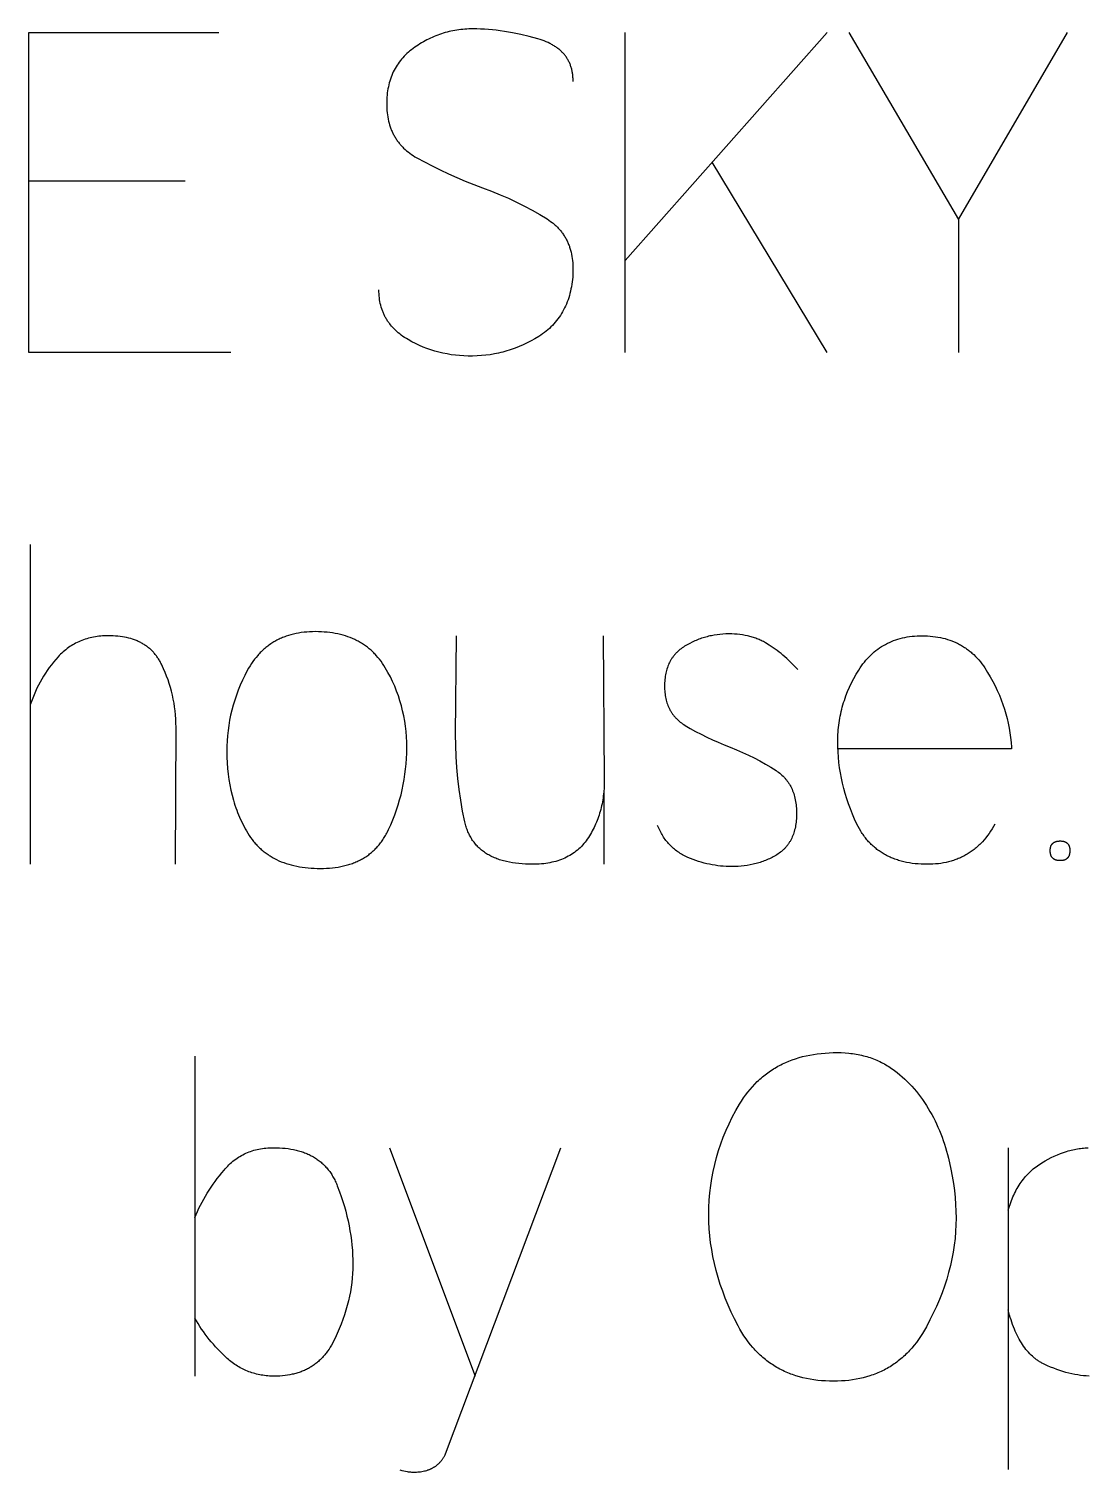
# Model space of a CAD drawing. Header units: millimetres. Extents: x -1220 to 1220, y -1270 to 3560.
# Drawn here: x -447.4 to -202.3, y 3226 to 3559.9 of the extents above; entities that cross this region are included whole.
import ezdxf

# ---------------------------------------------------------------- set-up
doc = ezdxf.new("R2010")
doc.units = ezdxf.units.MM
doc.layers.add('TC', color=220, linetype='Continuous', true_color=0xff00bb)

msp = doc.modelspace()

# ---------------------------------------------------------------- linework, layer by layer
at = {"layer": 'TC'}
for points in [[(-400.66, 3485.04), (-447.38, 3485.04), (-447.38, 3559.04), (-403.41, 3559.04)], [(-321.48, 3547.73), (-321.48, 3548.19), (-321.49, 3548.42), (-321.51, 3548.64), (-321.53, 3548.87), (-321.55, 3549.09), (-321.57, 3549.31), (-321.6, 3549.52), (-321.64, 3549.73), (-321.68, 3549.94), (-321.72, 3550.15), (-321.76, 3550.36), (-321.81, 3550.56), (-321.87, 3550.76), (-321.92, 3550.96), (-321.99, 3551.15), (-322.05, 3551.35), (-322.12, 3551.54), (-322.19, 3551.73), (-322.27, 3551.91), (-322.35, 3552.09), (-322.44, 3552.27), (-322.53, 3552.45), (-322.62, 3552.63), (-322.72, 3552.8), (-322.82, 3552.97), (-322.93, 3553.14), (-323.03, 3553.3), (-323.15, 3553.46), (-323.27, 3553.62), (-323.39, 3553.78), (-323.51, 3553.94), (-323.64, 3554.09), (-323.77, 3554.24), (-323.91, 3554.39), (-324.05, 3554.53), (-324.2, 3554.67), (-324.35, 3554.81), (-324.5, 3554.95), (-324.66, 3555.08), (-324.82, 3555.22), (-324.98, 3555.35), (-325.15, 3555.47), (-325.32, 3555.6), (-325.5, 3555.72), (-325.68, 3555.84), (-325.87, 3555.96), (-326.06, 3556.07), (-326.25, 3556.18), (-326.45, 3556.29), (-326.65, 3556.4), (-326.85, 3556.5), (-327.27, 3556.7), (-327.71, 3556.89), (-328.16, 3557.08), (-328.63, 3557.25), (-329.12, 3557.41), (-329.62, 3557.56), (-331.61, 3558.1), (-333.57, 3558.57), (-335.49, 3558.97), (-337.39, 3559.3), (-338.32, 3559.44), (-339.25, 3559.56), (-340.16, 3559.66), (-341.07, 3559.74), (-341.97, 3559.8), (-342.87, 3559.85), (-343.75, 3559.87), (-344.63, 3559.88), (-345.11, 3559.88), (-345.59, 3559.86), (-346.06, 3559.84), (-346.53, 3559.81), (-347, 3559.77), (-347.47, 3559.72), (-347.93, 3559.67), (-348.39, 3559.6), (-348.84, 3559.52), (-349.3, 3559.44), (-349.75, 3559.35), (-350.19, 3559.24), (-350.64, 3559.13), (-351.08, 3559.01), (-351.51, 3558.88), (-351.95, 3558.75), (-352.38, 3558.6), (-352.81, 3558.44), (-353.23, 3558.28), (-353.66, 3558.11), (-354.07, 3557.92), (-354.49, 3557.73), (-354.9, 3557.53), (-355.31, 3557.33), (-355.72, 3557.11), (-356.12, 3556.88), (-356.52, 3556.65), (-356.92, 3556.4), (-357.31, 3556.15), (-357.7, 3555.89), (-358.09, 3555.62), (-358.48, 3555.34), (-358.85, 3555.06), (-359.22, 3554.77), (-359.57, 3554.47), (-359.91, 3554.17), (-360.24, 3553.85), (-360.56, 3553.53), (-360.87, 3553.21), (-361.16, 3552.87), (-361.44, 3552.53), (-361.71, 3552.18), (-361.97, 3551.82), (-362.21, 3551.46), (-362.45, 3551.08), (-362.67, 3550.7), (-362.88, 3550.32), (-363.08, 3549.92), (-363.26, 3549.52), (-363.43, 3549.1), (-363.6, 3548.69), (-363.75, 3548.26), (-363.88, 3547.82), (-364.01, 3547.38), (-364.12, 3546.93), (-364.22, 3546.48), (-364.31, 3546.01), (-364.39, 3545.54), (-364.46, 3545.06), (-364.51, 3544.57), (-364.55, 3544.08), (-364.58, 3543.57), (-364.6, 3543.06), (-364.61, 3542.55), (-364.6, 3542.01), (-364.58, 3541.49), (-364.55, 3540.98), (-364.5, 3540.48), (-364.44, 3539.98), (-364.36, 3539.5), (-364.27, 3539.02), (-364.17, 3538.55), (-364.06, 3538.1), (-363.93, 3537.65), (-363.78, 3537.21), (-363.63, 3536.78), (-363.54, 3536.57), (-363.46, 3536.36), (-363.37, 3536.15), (-363.27, 3535.94), (-363.18, 3535.74), (-363.08, 3535.54), (-362.97, 3535.34), (-362.86, 3535.15), (-362.75, 3534.95), (-362.64, 3534.76), (-362.52, 3534.57), (-362.4, 3534.38), (-362.28, 3534.2), (-362.15, 3534.02), (-362.02, 3533.84), (-361.88, 3533.66), (-361.74, 3533.48), (-361.6, 3533.31), (-361.46, 3533.14), (-361.31, 3532.97), (-361.16, 3532.8), (-361, 3532.64), (-360.85, 3532.48), (-360.68, 3532.32), (-360.35, 3532.01), (-360, 3531.7), (-359.64, 3531.41), (-359.27, 3531.12), (-358.88, 3530.85), (-358.48, 3530.58), (-358.06, 3530.32), (-357.63, 3530.07), (-355.87, 3529.11), (-354.06, 3528.17), (-352.22, 3527.26), (-350.34, 3526.37), (-348.41, 3525.51), (-346.45, 3524.68), (-344.45, 3523.87), (-342.41, 3523.09), (-340.37, 3522.33), (-338.38, 3521.53), (-336.45, 3520.7), (-334.56, 3519.82), (-332.72, 3518.9), (-330.93, 3517.94), (-329.19, 3516.94), (-327.5, 3515.91), (-327.09, 3515.64), (-326.7, 3515.36), (-326.32, 3515.07), (-326.13, 3514.92), (-325.95, 3514.77), (-325.78, 3514.62), (-325.6, 3514.46), (-325.43, 3514.31), (-325.27, 3514.15), (-325.1, 3513.98), (-324.94, 3513.82), (-324.79, 3513.65), (-324.63, 3513.48), (-324.49, 3513.31), (-324.34, 3513.13), (-324.2, 3512.96), (-324.06, 3512.78), (-323.93, 3512.6), (-323.8, 3512.41), (-323.67, 3512.22), (-323.55, 3512.04), (-323.43, 3511.84), (-323.31, 3511.65), (-323.2, 3511.45), (-323.09, 3511.25), (-322.99, 3511.05), (-322.88, 3510.85), (-322.79, 3510.64), (-322.69, 3510.43), (-322.6, 3510.22), (-322.51, 3510.01), (-322.43, 3509.79), (-322.35, 3509.58), (-322.28, 3509.36), (-322.2, 3509.13), (-322.13, 3508.91), (-322.07, 3508.68), (-321.95, 3508.22), (-321.84, 3507.74), (-321.75, 3507.26), (-321.67, 3506.77), (-321.61, 3506.27), (-321.57, 3505.75), (-321.53, 3505.23), (-321.51, 3504.7), (-321.51, 3504.16), (-321.52, 3503.61), (-321.54, 3503.05), (-321.58, 3502.48), (-321.63, 3501.91), (-321.7, 3501.35), (-321.78, 3500.8), (-321.87, 3500.25), (-321.97, 3499.72), (-322.08, 3499.19), (-322.21, 3498.68), (-322.35, 3498.17), (-322.5, 3497.67), (-322.66, 3497.19), (-322.84, 3496.71), (-323.03, 3496.24), (-323.23, 3495.77), (-323.44, 3495.32), (-323.67, 3494.88), (-323.91, 3494.45), (-324.16, 3494.02), (-324.42, 3493.6), (-324.7, 3493.2), (-324.99, 3492.8), (-325.29, 3492.41), (-325.6, 3492.03), (-325.92, 3491.66), (-326.26, 3491.3), (-326.61, 3490.95), (-326.97, 3490.61), (-327.35, 3490.27), (-327.73, 3489.95), (-328.13, 3489.63), (-328.54, 3489.32), (-328.97, 3489.03), (-329.41, 3488.74), (-330.3, 3488.2), (-331.19, 3487.69), (-332.1, 3487.22), (-333.02, 3486.79), (-333.95, 3486.39), (-334.88, 3486.02), (-335.83, 3485.68), (-336.3, 3485.53), (-336.78, 3485.38), (-337.26, 3485.24), (-337.74, 3485.11), (-338.23, 3484.99), (-338.71, 3484.88), (-339.2, 3484.78), (-339.69, 3484.68), (-340.68, 3484.51), (-341.68, 3484.38), (-342.69, 3484.29), (-343.71, 3484.22), (-344.73, 3484.19), (-345.75, 3484.19), (-346.75, 3484.23), (-347.74, 3484.29), (-348.72, 3484.39), (-349.69, 3484.52), (-350.65, 3484.68), (-351.59, 3484.87), (-352.53, 3485.09), (-353.46, 3485.34), (-354.37, 3485.63), (-355.28, 3485.94), (-356.17, 3486.29), (-357.05, 3486.67), (-357.93, 3487.08), (-358.79, 3487.52), (-359.64, 3488), (-360.06, 3488.25), (-360.46, 3488.5), (-360.85, 3488.76), (-361.23, 3489.03), (-361.59, 3489.31), (-361.94, 3489.59), (-362.28, 3489.89), (-362.6, 3490.18), (-362.91, 3490.49), (-363.21, 3490.8), (-363.49, 3491.12), (-363.76, 3491.45), (-363.89, 3491.62), (-364.02, 3491.79), (-364.14, 3491.96), (-364.26, 3492.13), (-364.38, 3492.3), (-364.5, 3492.48), (-364.61, 3492.65), (-364.71, 3492.83), (-364.82, 3493.01), (-364.92, 3493.2), (-365.02, 3493.38), (-365.11, 3493.57), (-365.2, 3493.76), (-365.29, 3493.95), (-365.37, 3494.14), (-365.45, 3494.33), (-365.53, 3494.53), (-365.61, 3494.72), (-365.68, 3494.92), (-365.74, 3495.12), (-365.87, 3495.53), (-365.98, 3495.95), (-366.08, 3496.37), (-366.17, 3496.8), (-366.24, 3497.23), (-366.3, 3497.67), (-366.35, 3498.13), (-366.38, 3498.58), (-366.4, 3499.05), (-366.41, 3499.52)], [(-309.43, 3506.29), (-262.7, 3559.04)], [(-309.43, 3485.04), (-309.43, 3559.04)], [(-257.73, 3559.04), (-232.36, 3515.8), (-207.09, 3559.04)], [(-262.7, 3485.04), (-289.34, 3529.01)], [(-411.23, 3524.68), (-447.38, 3524.68)], [(-232.36, 3515.8), (-232.36, 3485.04)], [(-447.07, 3440.64), (-447.07, 3366.64)], [(-413.45, 3366.64), (-413.34, 3398.35), (-413.36, 3399.3), (-413.39, 3400.24), (-413.46, 3401.18), (-413.55, 3402.1), (-413.66, 3403.03), (-413.8, 3403.94), (-413.97, 3404.85), (-414.16, 3405.75), (-414.38, 3406.65), (-414.62, 3407.54), (-414.89, 3408.42), (-415.19, 3409.29), (-415.51, 3410.16), (-415.85, 3411.02), (-416.22, 3411.88), (-416.72, 3412.94), (-416.82, 3413.14), (-416.93, 3413.35), (-417.04, 3413.55), (-417.15, 3413.74), (-417.27, 3413.94), (-417.39, 3414.13), (-417.51, 3414.31), (-417.63, 3414.5), (-417.76, 3414.68), (-417.89, 3414.85), (-418.02, 3415.03), (-418.16, 3415.2), (-418.3, 3415.36), (-418.44, 3415.53), (-418.58, 3415.69), (-418.73, 3415.85), (-418.88, 3416), (-419.03, 3416.15), (-419.19, 3416.3), (-419.35, 3416.44), (-419.51, 3416.58), (-419.68, 3416.72), (-419.85, 3416.85), (-420.02, 3416.98), (-420.19, 3417.11), (-420.37, 3417.23), (-420.55, 3417.35), (-420.73, 3417.47), (-420.92, 3417.58), (-421.11, 3417.7), (-421.3, 3417.8), (-421.49, 3417.91), (-421.69, 3418.01), (-421.89, 3418.1), (-422.09, 3418.2), (-422.3, 3418.29), (-422.51, 3418.38), (-422.72, 3418.46), (-422.94, 3418.54), (-423.16, 3418.62), (-423.38, 3418.69), (-423.83, 3418.83), (-424.29, 3418.96), (-424.77, 3419.07), (-425.25, 3419.17), (-425.75, 3419.26), (-426.26, 3419.33), (-426.78, 3419.39), (-427.32, 3419.43), (-427.86, 3419.47), (-428.42, 3419.49), (-428.99, 3419.49), (-429.43, 3419.49), (-429.88, 3419.48), (-430.31, 3419.45), (-430.74, 3419.42), (-431.17, 3419.38), (-431.59, 3419.32), (-432, 3419.26), (-432.41, 3419.19), (-432.81, 3419.11), (-433.21, 3419.02), (-433.61, 3418.92), (-433.99, 3418.81), (-434.38, 3418.69), (-434.75, 3418.56), (-435.12, 3418.43), (-435.49, 3418.28), (-435.85, 3418.12), (-436.21, 3417.96), (-436.56, 3417.78), (-436.9, 3417.59), (-437.24, 3417.4), (-437.57, 3417.2), (-437.9, 3416.98), (-438.22, 3416.76), (-438.54, 3416.53), (-438.86, 3416.28), (-439.16, 3416.03), (-439.46, 3415.77), (-439.76, 3415.5), (-440.05, 3415.22), (-440.34, 3414.93), (-440.62, 3414.63), (-441.15, 3414.03), (-441.67, 3413.42), (-442.16, 3412.79), (-442.65, 3412.15), (-443.11, 3411.5), (-443.56, 3410.84), (-443.98, 3410.17), (-444.4, 3409.48), (-444.79, 3408.78), (-445.17, 3408.07), (-445.53, 3407.34), (-445.87, 3406.6), (-446.19, 3405.85), (-446.5, 3405.09), (-446.79, 3404.32), (-447.07, 3403.53)], [(-314.5, 3419.49), (-314.29, 3386.3), (-314.29, 3385.32), (-314.33, 3384.35), (-314.39, 3383.4), (-314.44, 3382.93), (-314.49, 3382.46), (-314.55, 3382), (-314.62, 3381.54), (-314.7, 3381.09), (-314.79, 3380.64), (-314.88, 3380.19), (-314.98, 3379.75), (-315.09, 3379.31), (-315.21, 3378.87), (-315.34, 3378.44), (-315.47, 3378.02), (-315.62, 3377.59), (-315.77, 3377.17), (-315.92, 3376.76), (-316.09, 3376.35), (-316.27, 3375.94), (-316.45, 3375.54), (-316.64, 3375.14), (-316.84, 3374.74), (-317.04, 3374.35), (-317.26, 3373.96), (-317.48, 3373.58), (-317.71, 3373.2), (-317.95, 3372.82), (-318.2, 3372.45), (-318.46, 3372.09), (-318.72, 3371.75), (-318.99, 3371.41), (-319.28, 3371.09), (-319.57, 3370.78), (-319.87, 3370.48), (-320.18, 3370.19), (-320.5, 3369.91), (-320.83, 3369.64), (-321.16, 3369.39), (-321.51, 3369.14), (-321.87, 3368.91), (-322.23, 3368.69), (-322.6, 3368.48), (-322.99, 3368.28), (-323.38, 3368.09), (-323.78, 3367.91), (-324.19, 3367.75), (-324.61, 3367.6), (-325.04, 3367.45), (-325.48, 3367.32), (-325.92, 3367.2), (-326.38, 3367.1), (-326.84, 3367), (-327.32, 3366.92), (-327.8, 3366.84), (-328.29, 3366.78), (-328.79, 3366.73), (-329.3, 3366.69), (-329.82, 3366.66), (-330.35, 3366.64), (-330.89, 3366.64), (-331.71, 3366.65), (-332.52, 3366.68), (-333.3, 3366.72), (-334.07, 3366.79), (-334.81, 3366.88), (-335.53, 3366.98), (-336.22, 3367.11), (-336.9, 3367.25), (-337.23, 3367.33), (-337.55, 3367.41), (-337.87, 3367.5), (-338.18, 3367.6), (-338.49, 3367.7), (-338.79, 3367.8), (-339.09, 3367.91), (-339.38, 3368.02), (-339.66, 3368.14), (-339.94, 3368.26), (-340.22, 3368.39), (-340.49, 3368.52), (-340.75, 3368.66), (-341.01, 3368.8), (-341.26, 3368.94), (-341.51, 3369.09), (-341.75, 3369.25), (-341.99, 3369.41), (-342.22, 3369.58), (-342.44, 3369.75), (-342.66, 3369.92), (-342.88, 3370.1), (-343.09, 3370.29), (-343.29, 3370.48), (-343.49, 3370.67), (-343.68, 3370.87), (-343.87, 3371.08), (-344.05, 3371.28), (-344.23, 3371.5), (-344.4, 3371.72), (-344.56, 3371.94), (-344.72, 3372.17), (-344.87, 3372.4), (-345.02, 3372.64), (-345.17, 3372.88), (-345.3, 3373.13), (-345.44, 3373.38), (-345.56, 3373.64), (-345.69, 3373.9), (-345.8, 3374.16), (-345.91, 3374.44), (-346.02, 3374.71), (-346.12, 3374.99), (-346.21, 3375.28), (-346.3, 3375.57), (-346.38, 3375.86), (-346.46, 3376.16), (-346.53, 3376.47), (-347.03, 3378.96), (-347.46, 3381.46), (-347.82, 3383.97), (-348.12, 3386.48), (-348.35, 3389.01), (-348.51, 3391.55), (-348.61, 3394.1), (-348.65, 3396.66), (-348.43, 3419.49)], [(-269.47, 3411.67), (-270.32, 3412.57), (-271.18, 3413.43), (-272.05, 3414.24), (-272.49, 3414.63), (-272.93, 3415), (-273.37, 3415.37), (-273.82, 3415.72), (-274.27, 3416.06), (-274.72, 3416.39), (-275.17, 3416.71), (-275.63, 3417.01), (-276.09, 3417.31), (-277, 3417.87), (-277.24, 3418.01), (-277.47, 3418.14), (-277.71, 3418.26), (-277.96, 3418.38), (-278.2, 3418.5), (-278.45, 3418.61), (-278.7, 3418.72), (-278.96, 3418.82), (-279.22, 3418.92), (-279.48, 3419.01), (-279.75, 3419.1), (-280.02, 3419.18), (-280.29, 3419.26), (-280.57, 3419.34), (-280.84, 3419.41), (-281.13, 3419.47), (-281.7, 3419.59), (-282.29, 3419.69), (-282.89, 3419.77), (-283.51, 3419.84), (-284.13, 3419.88), (-284.77, 3419.91), (-285.43, 3419.92), (-286.12, 3419.91), (-286.81, 3419.87), (-287.5, 3419.82), (-288.17, 3419.74), (-288.84, 3419.64), (-289.5, 3419.52), (-289.82, 3419.45), (-290.15, 3419.37), (-290.47, 3419.29), (-290.79, 3419.2), (-291.11, 3419.11), (-291.43, 3419.01), (-291.75, 3418.91), (-292.06, 3418.8), (-292.37, 3418.69), (-292.68, 3418.57), (-292.99, 3418.44), (-293.3, 3418.31), (-293.6, 3418.17), (-293.9, 3418.03), (-294.5, 3417.73), (-295.1, 3417.41), (-295.68, 3417.06), (-295.97, 3416.88), (-296.25, 3416.69), (-296.51, 3416.5), (-296.77, 3416.29), (-297.02, 3416.09), (-297.26, 3415.87), (-297.49, 3415.65), (-297.61, 3415.53), (-297.72, 3415.42), (-297.83, 3415.3), (-297.93, 3415.18), (-298.03, 3415.06), (-298.14, 3414.94), (-298.23, 3414.81), (-298.33, 3414.69), (-298.42, 3414.56), (-298.52, 3414.43), (-298.61, 3414.3), (-298.69, 3414.17), (-298.78, 3414.03), (-298.86, 3413.9), (-298.94, 3413.76), (-299.02, 3413.62), (-299.1, 3413.48), (-299.17, 3413.34), (-299.31, 3413.05), (-299.44, 3412.75), (-299.57, 3412.44), (-299.68, 3412.13), (-299.78, 3411.81), (-299.88, 3411.49), (-299.97, 3411.16), (-300.04, 3410.82), (-300.11, 3410.47), (-300.17, 3410.12), (-300.22, 3409.76), (-300.26, 3409.4), (-300.29, 3409.02), (-300.32, 3408.64), (-300.33, 3408.26), (-300.33, 3407.87), (-300.33, 3407.48), (-300.32, 3407.1), (-300.29, 3406.73), (-300.26, 3406.36), (-300.22, 3406), (-300.17, 3405.65), (-300.11, 3405.3), (-300.04, 3404.96), (-299.96, 3404.62), (-299.87, 3404.3), (-299.77, 3403.98), (-299.66, 3403.66), (-299.55, 3403.36), (-299.42, 3403.06), (-299.29, 3402.76), (-299.22, 3402.62), (-299.14, 3402.47), (-299.07, 3402.33), (-298.99, 3402.19), (-298.91, 3402.06), (-298.83, 3401.92), (-298.74, 3401.78), (-298.66, 3401.65), (-298.57, 3401.52), (-298.48, 3401.39), (-298.38, 3401.26), (-298.29, 3401.14), (-298.19, 3401.01), (-298.09, 3400.89), (-297.98, 3400.77), (-297.88, 3400.65), (-297.77, 3400.53), (-297.66, 3400.41), (-297.43, 3400.18), (-297.19, 3399.96), (-296.95, 3399.75), (-296.69, 3399.54), (-296.43, 3399.34), (-296.15, 3399.14), (-295.87, 3398.96), (-295.58, 3398.77), (-294.37, 3398.07), (-293.14, 3397.39), (-291.88, 3396.72), (-290.58, 3396.08), (-289.26, 3395.45), (-287.91, 3394.85), (-286.52, 3394.26), (-285.11, 3393.7), (-283.67, 3393.13), (-282.27, 3392.53), (-280.9, 3391.9), (-279.56, 3391.24), (-278.26, 3390.55), (-276.98, 3389.83), (-275.75, 3389.09), (-274.54, 3388.31), (-274.25, 3388.11), (-273.96, 3387.91), (-273.69, 3387.7), (-273.42, 3387.48), (-273.17, 3387.26), (-272.92, 3387.02), (-272.8, 3386.91), (-272.69, 3386.79), (-272.57, 3386.66), (-272.46, 3386.54), (-272.35, 3386.41), (-272.24, 3386.28), (-272.13, 3386.15), (-272.03, 3386.02), (-271.93, 3385.89), (-271.83, 3385.75), (-271.73, 3385.61), (-271.64, 3385.47), (-271.55, 3385.33), (-271.46, 3385.19), (-271.29, 3384.9), (-271.13, 3384.6), (-270.97, 3384.29), (-270.83, 3383.98), (-270.69, 3383.66), (-270.57, 3383.33), (-270.45, 3382.99), (-270.34, 3382.65), (-270.25, 3382.29), (-270.16, 3381.94), (-270.08, 3381.57), (-270.01, 3381.2), (-269.95, 3380.81), (-269.9, 3380.43), (-269.86, 3380.03), (-269.82, 3379.63), (-269.8, 3379.22), (-269.79, 3378.8), (-269.78, 3378.37), (-269.79, 3377.96), (-269.8, 3377.55), (-269.82, 3377.16), (-269.85, 3376.77), (-269.89, 3376.38), (-269.94, 3376.01), (-270, 3375.64), (-270.07, 3375.28), (-270.14, 3374.93), (-270.23, 3374.58), (-270.32, 3374.24), (-270.42, 3373.91), (-270.53, 3373.59), (-270.65, 3373.27), (-270.78, 3372.96), (-270.92, 3372.66), (-271.07, 3372.37), (-271.22, 3372.08), (-271.3, 3371.94), (-271.39, 3371.8), (-271.47, 3371.67), (-271.56, 3371.53), (-271.65, 3371.4), (-271.74, 3371.27), (-271.83, 3371.14), (-271.93, 3371.01), (-272.03, 3370.89), (-272.13, 3370.76), (-272.23, 3370.64), (-272.34, 3370.52), (-272.45, 3370.4), (-272.56, 3370.29), (-272.67, 3370.17), (-272.78, 3370.06), (-272.9, 3369.95), (-273.02, 3369.84), (-273.14, 3369.73), (-273.26, 3369.63), (-273.39, 3369.53), (-273.52, 3369.43), (-273.78, 3369.23), (-274.05, 3369.04), (-274.33, 3368.86), (-274.61, 3368.69), (-274.89, 3368.52), (-275.17, 3368.37), (-275.46, 3368.21), (-275.75, 3368.07), (-276.05, 3367.92), (-276.35, 3367.79), (-276.65, 3367.65), (-276.95, 3367.53), (-277.26, 3367.41), (-277.57, 3367.29), (-277.88, 3367.18), (-278.2, 3367.08), (-278.52, 3366.98), (-278.84, 3366.88), (-279.16, 3366.8), (-279.49, 3366.71), (-279.82, 3366.63), (-280.5, 3366.49), (-281.18, 3366.38), (-281.88, 3366.28), (-282.59, 3366.21), (-283.31, 3366.15), (-284.05, 3366.12), (-284.79, 3366.11), (-285.44, 3366.12), (-286.09, 3366.14), (-286.73, 3366.18), (-287.37, 3366.24), (-288.01, 3366.31), (-288.65, 3366.41), (-289.29, 3366.51), (-289.92, 3366.64), (-290.55, 3366.78), (-291.19, 3366.93), (-291.82, 3367.11), (-292.44, 3367.3), (-293.07, 3367.5), (-293.7, 3367.73), (-294.32, 3367.97), (-294.94, 3368.22), (-295.25, 3368.36), (-295.55, 3368.51), (-295.85, 3368.66), (-296.14, 3368.82), (-296.42, 3368.99), (-296.7, 3369.16), (-296.97, 3369.34), (-297.24, 3369.52), (-297.5, 3369.71), (-297.76, 3369.9), (-298.01, 3370.1), (-298.25, 3370.3), (-298.49, 3370.51), (-298.72, 3370.73), (-298.95, 3370.95), (-299.17, 3371.18), (-299.39, 3371.42), (-299.6, 3371.66), (-299.8, 3371.9), (-300, 3372.15), (-300.19, 3372.41), (-300.38, 3372.67), (-300.56, 3372.94), (-300.73, 3373.22), (-300.9, 3373.5), (-301.06, 3373.78), (-301.22, 3374.08), (-301.37, 3374.37), (-301.52, 3374.68), (-301.66, 3374.99), (-301.79, 3375.3), (-301.92, 3375.62)], [(-223.9, 3375.94), (-224.22, 3375.37), (-224.56, 3374.81), (-224.9, 3374.28), (-225.26, 3373.76), (-225.62, 3373.26), (-226, 3372.78), (-226.39, 3372.31), (-226.78, 3371.87), (-227.19, 3371.44), (-227.4, 3371.24), (-227.61, 3371.03), (-227.82, 3370.84), (-228.04, 3370.64), (-228.26, 3370.45), (-228.48, 3370.27), (-228.71, 3370.09), (-228.93, 3369.92), (-229.16, 3369.75), (-229.39, 3369.58), (-229.63, 3369.42), (-229.87, 3369.26), (-230.11, 3369.11), (-230.35, 3368.96), (-230.6, 3368.82), (-230.85, 3368.68), (-231.1, 3368.55), (-231.35, 3368.42), (-231.61, 3368.29), (-231.87, 3368.17), (-232.13, 3368.06), (-232.39, 3367.95), (-232.66, 3367.84), (-232.93, 3367.74), (-233.2, 3367.64), (-233.48, 3367.55), (-233.76, 3367.46), (-234.04, 3367.37), (-234.61, 3367.22), (-235.19, 3367.08), (-235.78, 3366.96), (-236.38, 3366.86), (-236.99, 3366.78), (-237.61, 3366.72), (-238.25, 3366.67), (-238.89, 3366.65), (-239.55, 3366.64), (-240.27, 3366.65), (-240.99, 3366.67), (-241.69, 3366.72), (-242.37, 3366.78), (-243.04, 3366.86), (-243.7, 3366.96), (-244.34, 3367.08), (-244.97, 3367.22), (-245.58, 3367.37), (-246.18, 3367.55), (-246.47, 3367.64), (-246.77, 3367.74), (-247.05, 3367.84), (-247.34, 3367.95), (-247.62, 3368.06), (-247.9, 3368.17), (-248.17, 3368.29), (-248.44, 3368.42), (-248.71, 3368.55), (-248.97, 3368.68), (-249.23, 3368.82), (-249.49, 3368.96), (-249.74, 3369.11), (-249.99, 3369.26), (-250.23, 3369.42), (-250.47, 3369.58), (-250.71, 3369.75), (-250.95, 3369.92), (-251.18, 3370.09), (-251.41, 3370.27), (-251.63, 3370.45), (-251.85, 3370.64), (-252.07, 3370.84), (-252.29, 3371.03), (-252.5, 3371.24), (-252.7, 3371.44), (-252.91, 3371.65), (-253.11, 3371.87), (-253.3, 3372.09), (-253.5, 3372.31), (-253.68, 3372.54), (-253.87, 3372.78), (-254.05, 3373.02), (-254.23, 3373.26), (-254.41, 3373.51), (-254.58, 3373.76), (-254.75, 3374.02), (-254.91, 3374.28), (-255.23, 3374.81), (-255.54, 3375.37), (-255.83, 3375.94), (-256.37, 3377.1), (-256.87, 3378.27), (-257.34, 3379.45), (-257.77, 3380.62), (-258.17, 3381.81), (-258.53, 3382.99), (-258.86, 3384.18), (-259.16, 3385.37), (-259.42, 3386.57), (-259.64, 3387.77), (-259.83, 3388.98), (-259.99, 3390.19), (-260.11, 3391.41), (-260.2, 3392.62), (-260.25, 3393.85), (-260.27, 3395.07), (-260.26, 3395.62), (-260.25, 3396.15), (-260.23, 3396.69), (-260.19, 3397.23), (-260.15, 3397.76), (-260.1, 3398.3), (-260.04, 3398.83), (-259.96, 3399.36), (-259.88, 3399.88), (-259.79, 3400.41), (-259.69, 3400.93), (-259.58, 3401.46), (-259.47, 3401.98), (-259.34, 3402.5), (-259.2, 3403.02), (-259.05, 3403.53), (-258.9, 3404.05), (-258.73, 3404.56), (-258.55, 3405.07), (-258.37, 3405.58), (-257.97, 3406.59), (-257.53, 3407.6), (-257.06, 3408.6), (-256.55, 3409.6), (-255.99, 3410.58), (-255.41, 3411.57), (-255.09, 3412.05), (-254.77, 3412.53), (-254.43, 3412.98), (-254.09, 3413.42), (-253.74, 3413.85), (-253.37, 3414.26), (-253, 3414.65), (-252.62, 3415.03), (-252.23, 3415.4), (-251.84, 3415.75), (-251.43, 3416.08), (-251.01, 3416.4), (-250.58, 3416.7), (-250.15, 3416.99), (-249.7, 3417.26), (-249.25, 3417.51), (-248.78, 3417.75), (-248.31, 3417.98), (-247.83, 3418.19), (-247.34, 3418.38), (-246.84, 3418.56), (-246.33, 3418.72), (-245.81, 3418.87), (-245.28, 3419), (-244.74, 3419.11), (-244.19, 3419.22), (-243.63, 3419.3), (-243.07, 3419.37), (-242.49, 3419.42), (-241.91, 3419.46), (-241.31, 3419.49), (-240.71, 3419.49), (-240.08, 3419.49), (-239.46, 3419.46), (-238.85, 3419.42), (-238.25, 3419.36), (-237.67, 3419.29), (-237.09, 3419.2), (-236.52, 3419.09), (-235.96, 3418.97), (-235.41, 3418.83), (-234.87, 3418.67), (-234.35, 3418.49), (-233.83, 3418.3), (-233.32, 3418.1), (-233.07, 3417.99), (-232.82, 3417.88), (-232.58, 3417.76), (-232.33, 3417.64), (-232.09, 3417.51), (-231.86, 3417.38), (-231.62, 3417.25), (-231.39, 3417.11), (-231.16, 3416.96), (-230.93, 3416.82), (-230.71, 3416.67), (-230.49, 3416.51), (-230.27, 3416.35), (-230.05, 3416.19), (-229.83, 3416.02), (-229.62, 3415.85), (-229.41, 3415.68), (-229.21, 3415.5), (-228.8, 3415.13), (-228.4, 3414.74), (-228.02, 3414.33), (-227.64, 3413.91), (-227.27, 3413.47), (-226.92, 3413.02), (-226.57, 3412.55), (-226.24, 3412.06), (-225.91, 3411.56), (-225.59, 3411.04), (-224.98, 3409.99), (-224.4, 3408.94), (-223.85, 3407.88), (-223.35, 3406.82), (-222.88, 3405.76), (-222.44, 3404.68), (-222.04, 3403.61), (-221.68, 3402.53), (-221.36, 3401.44), (-221.07, 3400.35), (-220.82, 3399.25), (-220.6, 3398.15), (-220.42, 3397.05), (-220.28, 3395.94), (-220.17, 3394.82), (-220.1, 3393.7), (-220.1, 3393.38), (-260.37, 3393.38)], [(-314.39, 3383.66), (-314.39, 3366.64)], [(-409.01, 3322.24), (-409.01, 3248.24)], [(-409.01, 3284.92), (-408.7, 3285.64), (-408.37, 3286.36), (-408.03, 3287.08), (-407.67, 3287.79), (-407.3, 3288.49), (-406.92, 3289.19), (-406.52, 3289.89), (-406.1, 3290.58), (-405.67, 3291.26), (-405.23, 3291.94), (-404.77, 3292.61), (-404.29, 3293.28), (-403.8, 3293.95), (-403.3, 3294.61), (-402.78, 3295.26), (-402.24, 3295.91), (-401.96, 3296.23), (-401.68, 3296.54), (-401.39, 3296.84), (-401.09, 3297.13), (-400.79, 3297.41), (-400.49, 3297.67), (-400.18, 3297.93), (-399.86, 3298.18), (-399.54, 3298.42), (-399.22, 3298.65), (-398.89, 3298.86), (-398.56, 3299.07), (-398.22, 3299.27), (-397.87, 3299.46), (-397.52, 3299.63), (-397.17, 3299.8), (-396.81, 3299.96), (-396.44, 3300.1), (-396.08, 3300.24), (-395.7, 3300.37), (-395.32, 3300.48), (-394.94, 3300.59), (-394.55, 3300.68), (-394.16, 3300.77), (-393.76, 3300.85), (-393.35, 3300.91), (-392.94, 3300.97), (-392.53, 3301.01), (-392.11, 3301.05), (-391.69, 3301.07), (-391.26, 3301.09), (-390.83, 3301.09), (-390.11, 3301.09), (-389.42, 3301.06), (-388.74, 3301.01), (-388.07, 3300.95), (-387.42, 3300.87), (-386.79, 3300.77), (-386.17, 3300.66), (-385.57, 3300.53), (-385.28, 3300.45), (-384.99, 3300.37), (-384.7, 3300.29), (-384.42, 3300.21), (-384.14, 3300.12), (-383.87, 3300.02), (-383.59, 3299.92), (-383.33, 3299.82), (-383.07, 3299.71), (-382.81, 3299.59), (-382.55, 3299.48), (-382.3, 3299.35), (-382.05, 3299.23), (-381.81, 3299.1), (-381.57, 3298.96), (-381.34, 3298.82), (-381.11, 3298.68), (-380.88, 3298.53), (-380.66, 3298.38), (-380.44, 3298.22), (-380.22, 3298.06), (-380.01, 3297.89), (-379.8, 3297.72), (-379.6, 3297.54), (-379.4, 3297.36), (-379.21, 3297.18), (-379.02, 3296.99), (-378.83, 3296.8), (-378.65, 3296.6), (-378.47, 3296.4), (-378.29, 3296.19), (-378.12, 3295.98), (-377.95, 3295.76), (-377.79, 3295.55), (-377.63, 3295.32), (-377.47, 3295.09), (-377.32, 3294.86), (-377.18, 3294.62), (-377.03, 3294.38), (-376.89, 3294.13), (-376.76, 3293.88), (-376.63, 3293.63), (-376.5, 3293.37), (-376.37, 3293.1), (-376.25, 3292.84), (-376.14, 3292.56), (-376.03, 3292.28), (-375.5, 3290.88), (-375.1, 3289.76), (-374.73, 3288.63), (-374.39, 3287.51), (-374.08, 3286.39), (-373.79, 3285.26), (-373.53, 3284.14), (-373.3, 3283.02), (-373.1, 3281.89), (-372.92, 3280.77), (-372.77, 3279.65), (-372.65, 3278.52), (-372.55, 3277.4), (-372.49, 3276.28), (-372.44, 3275.15), (-372.43, 3274.03), (-372.45, 3273), (-372.5, 3271.96), (-372.58, 3270.92), (-372.69, 3269.88), (-372.83, 3268.83), (-373.01, 3267.77), (-373.22, 3266.72), (-373.46, 3265.65), (-373.74, 3264.59), (-374.04, 3263.52), (-374.38, 3262.44), (-374.75, 3261.37), (-375.15, 3260.28), (-375.59, 3259.2), (-376.05, 3258.11), (-376.55, 3257.01), (-376.81, 3256.47), (-377.08, 3255.95), (-377.36, 3255.44), (-377.65, 3254.95), (-377.95, 3254.48), (-378.27, 3254.03), (-378.43, 3253.81), (-378.59, 3253.59), (-378.76, 3253.38), (-378.93, 3253.17), (-379.11, 3252.97), (-379.28, 3252.77), (-379.46, 3252.57), (-379.64, 3252.38), (-379.83, 3252.2), (-380.02, 3252.02), (-380.21, 3251.84), (-380.4, 3251.66), (-380.6, 3251.5), (-380.79, 3251.33), (-381, 3251.17), (-381.2, 3251.01), (-381.41, 3250.86), (-381.62, 3250.71), (-381.83, 3250.57), (-382.05, 3250.43), (-382.27, 3250.3), (-382.49, 3250.16), (-382.72, 3250.04), (-382.95, 3249.92), (-383.18, 3249.8), (-383.41, 3249.69), (-383.65, 3249.58), (-383.89, 3249.47), (-384.13, 3249.37), (-384.38, 3249.27), (-384.62, 3249.18), (-384.88, 3249.09), (-385.13, 3249.01), (-385.39, 3248.93), (-385.65, 3248.86), (-385.91, 3248.79), (-386.18, 3248.72), (-386.44, 3248.66), (-386.99, 3248.55), (-387.55, 3248.45), (-388.12, 3248.37), (-388.7, 3248.31), (-389.29, 3248.27), (-389.89, 3248.25), (-390.51, 3248.24), (-390.91, 3248.24), (-391.31, 3248.25), (-391.7, 3248.27), (-392.09, 3248.3), (-392.48, 3248.34), (-392.86, 3248.38), (-393.24, 3248.43), (-393.61, 3248.49), (-393.98, 3248.56), (-394.35, 3248.64), (-394.72, 3248.72), (-395.08, 3248.82), (-395.43, 3248.92), (-395.79, 3249.03), (-396.14, 3249.14), (-396.48, 3249.27), (-396.82, 3249.4), (-397.16, 3249.54), (-397.5, 3249.69), (-397.83, 3249.85), (-398.15, 3250.01), (-398.48, 3250.19), (-398.79, 3250.37), (-399.11, 3250.56), (-399.42, 3250.75), (-399.73, 3250.96), (-400.04, 3251.17), (-400.34, 3251.39), (-400.63, 3251.62), (-400.93, 3251.86), (-401.22, 3252.11), (-401.5, 3252.36), (-402.06, 3252.88), (-402.61, 3253.41), (-403.15, 3253.94), (-403.68, 3254.49), (-404.19, 3255.04), (-404.69, 3255.6), (-405.18, 3256.17), (-405.65, 3256.75), (-406.11, 3257.33), (-406.57, 3257.93), (-407, 3258.53), (-407.43, 3259.14), (-407.84, 3259.76), (-408.24, 3260.38), (-408.63, 3261.02), (-409.01, 3261.66)], [(-363.97, 3301.09), (-344.1, 3248.24)], [(-361.54, 3226.57), (-361.1, 3226.44), (-360.67, 3226.33), (-360.25, 3226.24), (-359.85, 3226.17), (-359.65, 3226.14), (-359.46, 3226.11), (-359.27, 3226.09), (-359.08, 3226.07), (-358.9, 3226.06), (-358.72, 3226.05), (-358.54, 3226.04), (-358.37, 3226.04), (-358.04, 3226.04), (-357.71, 3226.05), (-357.39, 3226.07), (-357.08, 3226.1), (-356.77, 3226.14), (-356.47, 3226.19), (-356.17, 3226.24), (-355.89, 3226.3), (-355.61, 3226.37), (-355.33, 3226.45), (-355.2, 3226.49), (-355.06, 3226.54), (-354.93, 3226.58), (-354.8, 3226.63), (-354.68, 3226.68), (-354.55, 3226.73), (-354.42, 3226.79), (-354.3, 3226.85), (-354.18, 3226.91), (-354.06, 3226.97), (-353.94, 3227.03), (-353.83, 3227.09), (-353.71, 3227.16), (-353.6, 3227.23), (-353.49, 3227.3), (-353.38, 3227.37), (-353.27, 3227.45), (-353.16, 3227.53), (-353.06, 3227.61), (-352.95, 3227.69), (-352.85, 3227.77), (-352.75, 3227.86), (-352.65, 3227.95), (-352.56, 3228.04), (-352.46, 3228.13), (-352.37, 3228.22), (-352.28, 3228.32), (-352.19, 3228.42), (-352.1, 3228.52), (-352.01, 3228.62), (-351.93, 3228.72), (-351.84, 3228.83), (-351.76, 3228.94), (-351.68, 3229.05), (-351.6, 3229.16), (-351.53, 3229.27), (-351.45, 3229.39), (-351.38, 3229.51), (-351.31, 3229.63), (-351.24, 3229.75), (-351.1, 3230.01), (-350.97, 3230.27), (-324.33, 3301.09)], [(-220.84, 3301.09), (-220.84, 3226.67)], [(-220.84, 3286.61), (-220.7, 3287.08), (-220.56, 3287.53), (-220.41, 3287.98), (-220.25, 3288.42), (-220.09, 3288.86), (-219.92, 3289.28), (-219.74, 3289.7), (-219.55, 3290.11), (-219.36, 3290.52), (-219.16, 3290.91), (-218.96, 3291.3), (-218.75, 3291.68), (-218.53, 3292.05), (-218.3, 3292.41), (-218.06, 3292.77), (-217.82, 3293.11), (-217.58, 3293.45), (-217.32, 3293.78), (-217.06, 3294.11), (-216.79, 3294.42), (-216.51, 3294.73), (-216.23, 3295.03), (-215.94, 3295.33), (-215.64, 3295.61), (-215.34, 3295.89), (-215.03, 3296.16), (-214.71, 3296.42), (-214.38, 3296.67), (-214.05, 3296.92), (-213.71, 3297.15), (-213.37, 3297.38), (-213.01, 3297.61), (-212.3, 3298.03), (-211.59, 3298.42), (-210.87, 3298.79), (-210.16, 3299.13), (-209.45, 3299.45), (-208.73, 3299.73), (-208.02, 3299.99), (-207.31, 3300.22), (-206.95, 3300.33), (-206.59, 3300.43), (-206.23, 3300.52), (-205.88, 3300.6), (-205.52, 3300.68), (-205.16, 3300.75), (-204.81, 3300.82), (-204.45, 3300.88), (-204.09, 3300.93), (-203.74, 3300.97), (-203.38, 3301.01), (-203.02, 3301.04), (-202.67, 3301.06), (-202.31, 3301.08)], [(-202.13, 3248.25), (-202.77, 3248.28), (-203.42, 3248.33), (-204.08, 3248.41), (-204.75, 3248.51), (-205.42, 3248.62), (-206.09, 3248.76), (-206.78, 3248.92), (-207.47, 3249.11), (-208.16, 3249.31), (-208.87, 3249.54), (-209.58, 3249.78), (-210.3, 3250.05), (-211.02, 3250.34), (-211.75, 3250.65), (-212.49, 3250.99), (-212.67, 3251.08), (-212.85, 3251.17), (-213.03, 3251.27), (-213.21, 3251.37), (-213.39, 3251.47), (-213.56, 3251.58), (-213.74, 3251.69), (-213.91, 3251.81), (-214.08, 3251.92), (-214.25, 3252.05), (-214.42, 3252.17), (-214.58, 3252.3), (-214.75, 3252.43), (-214.91, 3252.56), (-215.23, 3252.84), (-215.54, 3253.13), (-215.84, 3253.44), (-216.14, 3253.76), (-216.43, 3254.09), (-216.72, 3254.44), (-217, 3254.8), (-217.27, 3255.17), (-217.53, 3255.56), (-217.79, 3255.96), (-218.04, 3256.37), (-218.29, 3256.8), (-218.52, 3257.24), (-218.75, 3257.69), (-218.98, 3258.16), (-219.19, 3258.64), (-219.4, 3259.13), (-219.61, 3259.64), (-219.8, 3260.16), (-219.99, 3260.69), (-220.17, 3261.24), (-220.35, 3261.8), (-220.52, 3262.38), (-220.84, 3263.57)]]:
    msp.add_lwpolyline(points, dxfattribs=at)
for points in [[(-381.1, 3420.45), (-381.77, 3420.44), (-382.44, 3420.41), (-383.09, 3420.37), (-383.73, 3420.31), (-384.36, 3420.23), (-384.97, 3420.13), (-385.58, 3420.02), (-386.17, 3419.88), (-386.75, 3419.73), (-387.32, 3419.57), (-387.87, 3419.38), (-388.15, 3419.29), (-388.42, 3419.18), (-388.69, 3419.07), (-388.95, 3418.96), (-389.21, 3418.85), (-389.47, 3418.73), (-389.73, 3418.6), (-389.98, 3418.47), (-390.23, 3418.34), (-390.48, 3418.2), (-390.73, 3418.06), (-390.97, 3417.91), (-391.21, 3417.76), (-391.44, 3417.6), (-391.68, 3417.44), (-391.91, 3417.28), (-392.13, 3417.11), (-392.36, 3416.94), (-392.58, 3416.76), (-392.8, 3416.58), (-393.01, 3416.39), (-393.22, 3416.2), (-393.43, 3416), (-393.64, 3415.8), (-393.84, 3415.6), (-394.04, 3415.39), (-394.24, 3415.18), (-394.44, 3414.96), (-394.82, 3414.51), (-395.18, 3414.05), (-395.54, 3413.57), (-395.89, 3413.07), (-396.22, 3412.55), (-396.54, 3412.01), (-396.85, 3411.46), (-397.43, 3410.33), (-397.97, 3409.2), (-398.47, 3408.06), (-398.93, 3406.92), (-399.36, 3405.77), (-399.75, 3404.62), (-400.1, 3403.46), (-400.42, 3402.29), (-400.7, 3401.12), (-400.94, 3399.94), (-401.14, 3398.75), (-401.31, 3397.56), (-401.44, 3396.37), (-401.53, 3395.17), (-401.59, 3393.96), (-401.61, 3392.75), (-401.59, 3391.41), (-401.53, 3390.09), (-401.44, 3388.8), (-401.3, 3387.52), (-401.13, 3386.27), (-400.92, 3385.03), (-400.68, 3383.82), (-400.39, 3382.63), (-400.07, 3381.45), (-399.89, 3380.88), (-399.71, 3380.3), (-399.51, 3379.73), (-399.31, 3379.17), (-399.1, 3378.61), (-398.87, 3378.06), (-398.64, 3377.51), (-398.4, 3376.97), (-398.15, 3376.43), (-397.89, 3375.9), (-397.61, 3375.38), (-397.33, 3374.85), (-397.04, 3374.34), (-396.75, 3373.83), (-396.43, 3373.32), (-396.1, 3372.84), (-395.75, 3372.37), (-395.58, 3372.14), (-395.4, 3371.92), (-395.21, 3371.7), (-395.02, 3371.48), (-394.83, 3371.27), (-394.64, 3371.06), (-394.44, 3370.85), (-394.24, 3370.65), (-394.04, 3370.46), (-393.83, 3370.26), (-393.62, 3370.08), (-393.41, 3369.89), (-393.19, 3369.71), (-392.97, 3369.53), (-392.74, 3369.36), (-392.52, 3369.19), (-392.29, 3369.03), (-392.05, 3368.87), (-391.82, 3368.71), (-391.57, 3368.56), (-391.33, 3368.41), (-391.08, 3368.26), (-390.83, 3368.12), (-390.58, 3367.98), (-390.06, 3367.72), (-389.53, 3367.47), (-388.98, 3367.24), (-388.42, 3367.03), (-387.85, 3366.83), (-387.26, 3366.65), (-386.67, 3366.48), (-386.05, 3366.33), (-385.43, 3366.19), (-384.79, 3366.08), (-384.14, 3365.97), (-383.47, 3365.88), (-382.79, 3365.81), (-382.1, 3365.76), (-381.39, 3365.72), (-380.67, 3365.69), (-379.94, 3365.69), (-379.22, 3365.69), (-378.51, 3365.72), (-377.82, 3365.76), (-377.15, 3365.83), (-376.49, 3365.9), (-375.84, 3366), (-375.21, 3366.12), (-374.59, 3366.25), (-373.99, 3366.4), (-373.4, 3366.56), (-373.11, 3366.65), (-372.83, 3366.75), (-372.55, 3366.85), (-372.27, 3366.95), (-372, 3367.06), (-371.73, 3367.17), (-371.46, 3367.28), (-371.2, 3367.41), (-370.94, 3367.53), (-370.68, 3367.66), (-370.43, 3367.79), (-370.18, 3367.93), (-369.94, 3368.07), (-369.7, 3368.22), (-369.46, 3368.37), (-369.23, 3368.53), (-369, 3368.69), (-368.77, 3368.85), (-368.55, 3369.02), (-368.33, 3369.2), (-368.12, 3369.37), (-367.91, 3369.56), (-367.7, 3369.74), (-367.5, 3369.93), (-367.29, 3370.13), (-367.1, 3370.33), (-366.91, 3370.53), (-366.72, 3370.74), (-366.53, 3370.95), (-366.35, 3371.17), (-366.17, 3371.39), (-366, 3371.62), (-365.82, 3371.85), (-365.66, 3372.08), (-365.49, 3372.32), (-365.33, 3372.57), (-365.18, 3372.81), (-365.02, 3373.07), (-364.88, 3373.32), (-364.73, 3373.58), (-364.59, 3373.85), (-364.45, 3374.12), (-364.19, 3374.67), (-363.67, 3375.8), (-363.19, 3376.93), (-362.75, 3378.07), (-362.34, 3379.22), (-361.96, 3380.38), (-361.61, 3381.54), (-361.29, 3382.72), (-361.01, 3383.89), (-360.77, 3385.08), (-360.55, 3386.28), (-360.37, 3387.48), (-360.22, 3388.68), (-360.11, 3389.9), (-360.02, 3391.12), (-359.97, 3392.36), (-359.96, 3393.59), (-359.98, 3394.86), (-360.03, 3396.1), (-360.13, 3397.34), (-360.27, 3398.56), (-360.44, 3399.76), (-360.66, 3400.95), (-360.91, 3402.13), (-361.2, 3403.29), (-361.53, 3404.44), (-361.9, 3405.58), (-362.31, 3406.7), (-362.75, 3407.81), (-363.24, 3408.9), (-363.76, 3409.98), (-364.32, 3411.04), (-364.93, 3412.09), (-365.24, 3412.61), (-365.57, 3413.11), (-365.91, 3413.59), (-366.26, 3414.05), (-366.63, 3414.5), (-367.01, 3414.93), (-367.2, 3415.14), (-367.4, 3415.35), (-367.6, 3415.55), (-367.8, 3415.75), (-368, 3415.94), (-368.21, 3416.13), (-368.43, 3416.32), (-368.64, 3416.5), (-368.86, 3416.68), (-369.08, 3416.85), (-369.3, 3417.02), (-369.53, 3417.18), (-369.76, 3417.34), (-369.99, 3417.5), (-370.23, 3417.65), (-370.47, 3417.8), (-370.71, 3417.95), (-370.95, 3418.09), (-371.2, 3418.23), (-371.45, 3418.36), (-371.71, 3418.49), (-371.96, 3418.61), (-372.49, 3418.85), (-373.02, 3419.07), (-373.57, 3419.27), (-374.13, 3419.46), (-374.71, 3419.63), (-375.29, 3419.78), (-375.89, 3419.92), (-376.5, 3420.05), (-377.12, 3420.15), (-377.75, 3420.24), (-378.4, 3420.32), (-379.05, 3420.37), (-379.72, 3420.41), (-380.41, 3420.44)], [(-208.79, 3372.03), (-208.65, 3372.03), (-208.52, 3372.02), (-208.45, 3372.01), (-208.39, 3372.01), (-208.33, 3372), (-208.27, 3371.99), (-208.2, 3371.98), (-208.15, 3371.97), (-208.09, 3371.96), (-208.03, 3371.95), (-207.98, 3371.94), (-207.92, 3371.92), (-207.87, 3371.91), (-207.81, 3371.89), (-207.76, 3371.87), (-207.71, 3371.85), (-207.66, 3371.83), (-207.61, 3371.81), (-207.57, 3371.79), (-207.52, 3371.77), (-207.48, 3371.74), (-207.43, 3371.72), (-207.39, 3371.69), (-207.35, 3371.66), (-207.31, 3371.63), (-207.27, 3371.6), (-207.23, 3371.57), (-207.19, 3371.54), (-207.16, 3371.51), (-207.12, 3371.47), (-207.09, 3371.44), (-207.05, 3371.4), (-207.02, 3371.36), (-206.99, 3371.33), (-206.96, 3371.29), (-206.93, 3371.25), (-206.9, 3371.2), (-206.88, 3371.16), (-206.85, 3371.12), (-206.83, 3371.07), (-206.8, 3371.03), (-206.78, 3370.98), (-206.76, 3370.93), (-206.74, 3370.88), (-206.72, 3370.83), (-206.7, 3370.78), (-206.69, 3370.73), (-206.67, 3370.67), (-206.66, 3370.62), (-206.64, 3370.56), (-206.63, 3370.51), (-206.62, 3370.45), (-206.61, 3370.39), (-206.6, 3370.33), (-206.59, 3370.27), (-206.58, 3370.21), (-206.58, 3370.14), (-206.57, 3370.08), (-206.57, 3369.94), (-206.57, 3369.81), (-206.57, 3369.67), (-206.57, 3369.53), (-206.58, 3369.39), (-206.59, 3369.33), (-206.6, 3369.26), (-206.61, 3369.2), (-206.62, 3369.14), (-206.63, 3369.08), (-206.64, 3369.02), (-206.66, 3368.96), (-206.67, 3368.9), (-206.69, 3368.85), (-206.7, 3368.79), (-206.72, 3368.74), (-206.74, 3368.68), (-206.76, 3368.63), (-206.78, 3368.58), (-206.8, 3368.53), (-206.83, 3368.48), (-206.85, 3368.44), (-206.88, 3368.39), (-206.9, 3368.35), (-206.93, 3368.3), (-206.96, 3368.26), (-206.99, 3368.22), (-207.02, 3368.18), (-207.05, 3368.14), (-207.09, 3368.1), (-207.12, 3368.06), (-207.16, 3368.03), (-207.19, 3367.99), (-207.23, 3367.96), (-207.27, 3367.93), (-207.31, 3367.9), (-207.35, 3367.87), (-207.39, 3367.84), (-207.43, 3367.81), (-207.48, 3367.78), (-207.52, 3367.76), (-207.57, 3367.73), (-207.61, 3367.71), (-207.66, 3367.69), (-207.71, 3367.67), (-207.76, 3367.65), (-207.81, 3367.63), (-207.87, 3367.61), (-207.92, 3367.59), (-207.98, 3367.58), (-208.03, 3367.56), (-208.09, 3367.55), (-208.15, 3367.54), (-208.2, 3367.53), (-208.27, 3367.52), (-208.33, 3367.51), (-208.39, 3367.5), (-208.45, 3367.5), (-208.52, 3367.49), (-208.58, 3367.49), (-208.65, 3367.48), (-208.79, 3367.48), (-208.93, 3367.48), (-209.07, 3367.49), (-209.13, 3367.5), (-209.2, 3367.5), (-209.27, 3367.51), (-209.33, 3367.52), (-209.39, 3367.53), (-209.46, 3367.54), (-209.52, 3367.55), (-209.58, 3367.56), (-209.63, 3367.58), (-209.69, 3367.59), (-209.75, 3367.61), (-209.8, 3367.63), (-209.86, 3367.65), (-209.91, 3367.67), (-209.96, 3367.69), (-210.01, 3367.71), (-210.06, 3367.73), (-210.11, 3367.76), (-210.16, 3367.78), (-210.2, 3367.81), (-210.25, 3367.84), (-210.29, 3367.87), (-210.33, 3367.9), (-210.38, 3367.93), (-210.42, 3367.96), (-210.45, 3367.99), (-210.49, 3368.03), (-210.53, 3368.06), (-210.57, 3368.1), (-210.6, 3368.14), (-210.63, 3368.18), (-210.67, 3368.22), (-210.7, 3368.26), (-210.73, 3368.3), (-210.76, 3368.35), (-210.78, 3368.39), (-210.81, 3368.44), (-210.84, 3368.48), (-210.86, 3368.53), (-210.88, 3368.58), (-210.91, 3368.63), (-210.93, 3368.68), (-210.95, 3368.74), (-210.97, 3368.79), (-210.98, 3368.85), (-211, 3368.9), (-211.02, 3368.96), (-211.03, 3369.02), (-211.04, 3369.08), (-211.05, 3369.14), (-211.07, 3369.2), (-211.07, 3369.26), (-211.08, 3369.33), (-211.09, 3369.39), (-211.1, 3369.46), (-211.1, 3369.53), (-211.11, 3369.67), (-211.11, 3369.81), (-211.11, 3369.94), (-211.11, 3370.01), (-211.1, 3370.08), (-211.1, 3370.14), (-211.09, 3370.21), (-211.08, 3370.27), (-211.07, 3370.33), (-211.07, 3370.39), (-211.05, 3370.45), (-211.04, 3370.51), (-211.03, 3370.56), (-211.02, 3370.62), (-211, 3370.67), (-210.98, 3370.73), (-210.97, 3370.78), (-210.95, 3370.83), (-210.93, 3370.88), (-210.91, 3370.93), (-210.88, 3370.98), (-210.86, 3371.03), (-210.84, 3371.07), (-210.81, 3371.12), (-210.78, 3371.16), (-210.76, 3371.2), (-210.73, 3371.25), (-210.7, 3371.29), (-210.67, 3371.33), (-210.63, 3371.36), (-210.6, 3371.4), (-210.57, 3371.44), (-210.53, 3371.47), (-210.49, 3371.51), (-210.45, 3371.54), (-210.42, 3371.57), (-210.38, 3371.6), (-210.33, 3371.63), (-210.29, 3371.66), (-210.25, 3371.69), (-210.2, 3371.72), (-210.16, 3371.74), (-210.11, 3371.77), (-210.06, 3371.79), (-210.01, 3371.81), (-209.96, 3371.83), (-209.91, 3371.85), (-209.86, 3371.87), (-209.8, 3371.89), (-209.75, 3371.91), (-209.69, 3371.92), (-209.63, 3371.94), (-209.58, 3371.95), (-209.52, 3371.96), (-209.46, 3371.97), (-209.39, 3371.98), (-209.33, 3371.99), (-209.27, 3372), (-209.2, 3372.01), (-209.07, 3372.02), (-208.93, 3372.03)], [(-260.37, 3323.08), (-259.46, 3323.07), (-258.56, 3323.02), (-257.68, 3322.95), (-257.24, 3322.91), (-256.81, 3322.85), (-256.39, 3322.79), (-255.97, 3322.72), (-255.55, 3322.65), (-255.14, 3322.56), (-254.73, 3322.47), (-254.32, 3322.37), (-253.92, 3322.27), (-253.53, 3322.16), (-253.14, 3322.04), (-252.75, 3321.91), (-252.37, 3321.78), (-251.99, 3321.64), (-251.62, 3321.49), (-251.25, 3321.33), (-250.88, 3321.17), (-250.52, 3321), (-250.17, 3320.82), (-249.81, 3320.64), (-249.47, 3320.45), (-249.12, 3320.25), (-248.78, 3320.04), (-248.45, 3319.83), (-248.12, 3319.61), (-247.15, 3318.93), (-246.53, 3318.45), (-245.92, 3317.96), (-245.32, 3317.46), (-244.74, 3316.94), (-244.18, 3316.4), (-243.63, 3315.85), (-243.09, 3315.29), (-242.57, 3314.7), (-242.06, 3314.11), (-241.57, 3313.49), (-241.09, 3312.86), (-240.63, 3312.22), (-240.19, 3311.55), (-239.75, 3310.88), (-238.92, 3309.48), (-238.52, 3308.77), (-238.14, 3308.04), (-237.76, 3307.31), (-237.41, 3306.57), (-237.07, 3305.82), (-236.74, 3305.06), (-236.43, 3304.29), (-236.13, 3303.51), (-235.85, 3302.73), (-235.58, 3301.93), (-235.33, 3301.13), (-235.1, 3300.31), (-234.87, 3299.49), (-234.67, 3298.66), (-234.1, 3296.13), (-233.78, 3294.47), (-233.51, 3292.82), (-233.28, 3291.18), (-233.11, 3289.57), (-232.99, 3287.97), (-232.91, 3286.38), (-232.89, 3284.81), (-232.92, 3283.24), (-233, 3281.67), (-233.13, 3280.1), (-233.32, 3278.52), (-233.56, 3276.95), (-233.85, 3275.38), (-234.2, 3273.81), (-234.61, 3272.23), (-235.06, 3270.66), (-235.57, 3269.09), (-236.14, 3267.52), (-236.75, 3265.94), (-237.42, 3264.37), (-238.15, 3262.8), (-238.93, 3261.23), (-239.76, 3259.65), (-240.19, 3258.88), (-240.64, 3258.13), (-241.1, 3257.41), (-241.57, 3256.71), (-242.07, 3256.03), (-242.58, 3255.38), (-243.1, 3254.75), (-243.64, 3254.15), (-243.91, 3253.86), (-244.19, 3253.57), (-244.48, 3253.29), (-244.76, 3253.02), (-245.05, 3252.75), (-245.35, 3252.49), (-245.65, 3252.24), (-245.95, 3251.99), (-246.26, 3251.75), (-246.57, 3251.51), (-246.88, 3251.28), (-247.2, 3251.05), (-247.52, 3250.84), (-247.84, 3250.62), (-248.17, 3250.42), (-248.51, 3250.22), (-248.84, 3250.03), (-249.19, 3249.84), (-249.53, 3249.66), (-249.88, 3249.48), (-250.23, 3249.31), (-250.59, 3249.15), (-250.95, 3248.99), (-251.31, 3248.84), (-251.68, 3248.7), (-252.05, 3248.56), (-252.43, 3248.43), (-252.81, 3248.3), (-253.58, 3248.07), (-254.37, 3247.86), (-255.17, 3247.68), (-255.99, 3247.52), (-256.82, 3247.38), (-257.67, 3247.27), (-258.53, 3247.18), (-259.41, 3247.12), (-260.31, 3247.09), (-261.22, 3247.07), (-262.16, 3247.09), (-263.09, 3247.12), (-264, 3247.19), (-264.89, 3247.27), (-265.77, 3247.39), (-266.63, 3247.52), (-267.48, 3247.69), (-268.31, 3247.87), (-269.12, 3248.09), (-269.92, 3248.32), (-270.31, 3248.45), (-270.7, 3248.59), (-271.08, 3248.73), (-271.46, 3248.87), (-271.84, 3249.03), (-272.21, 3249.19), (-272.58, 3249.35), (-272.94, 3249.52), (-273.3, 3249.7), (-273.66, 3249.88), (-274.01, 3250.08), (-274.35, 3250.27), (-274.7, 3250.47), (-275.04, 3250.68), (-275.37, 3250.9), (-275.7, 3251.12), (-276.03, 3251.35), (-276.35, 3251.58), (-276.67, 3251.82), (-276.99, 3252.07), (-277.3, 3252.32), (-277.6, 3252.58), (-277.91, 3252.85), (-278.2, 3253.12), (-278.5, 3253.4), (-278.79, 3253.68), (-279.07, 3253.97), (-279.36, 3254.27), (-279.63, 3254.57), (-279.91, 3254.88), (-280.44, 3255.52), (-280.96, 3256.18), (-281.47, 3256.87), (-281.95, 3257.58), (-282.42, 3258.32), (-282.88, 3259.08), (-283.31, 3259.87), (-284.13, 3261.46), (-284.9, 3263.07), (-285.61, 3264.67), (-286.27, 3266.27), (-286.88, 3267.87), (-287.44, 3269.47), (-287.94, 3271.08), (-288.39, 3272.68), (-288.78, 3274.29), (-289.13, 3275.9), (-289.42, 3277.5), (-289.66, 3279.11), (-289.84, 3280.72), (-289.97, 3282.33), (-290.05, 3283.94), (-290.08, 3285.55), (-290.05, 3287.26), (-289.97, 3288.96), (-289.83, 3290.64), (-289.64, 3292.31), (-289.39, 3293.96), (-289.08, 3295.59), (-288.72, 3297.21), (-288.31, 3298.82), (-287.84, 3300.41), (-287.31, 3301.99), (-286.73, 3303.55), (-286.1, 3305.1), (-285.4, 3306.63), (-284.66, 3308.15), (-283.85, 3309.65), (-283, 3311.14), (-282.54, 3311.87), (-282.07, 3312.58), (-281.58, 3313.27), (-281.07, 3313.94), (-280.55, 3314.58), (-280.01, 3315.2), (-279.46, 3315.79), (-278.89, 3316.36), (-278.6, 3316.64), (-278.3, 3316.91), (-278, 3317.18), (-277.7, 3317.44), (-277.39, 3317.69), (-277.08, 3317.94), (-276.77, 3318.18), (-276.45, 3318.42), (-276.12, 3318.65), (-275.8, 3318.87), (-275.46, 3319.09), (-275.13, 3319.3), (-274.79, 3319.51), (-274.45, 3319.71), (-274.1, 3319.91), (-273.75, 3320.1), (-273.39, 3320.28), (-273.03, 3320.46), (-272.3, 3320.8), (-271.55, 3321.11), (-270.79, 3321.4), (-270.01, 3321.67), (-269.22, 3321.92), (-268.4, 3322.14), (-267.58, 3322.34), (-266.73, 3322.51), (-265.87, 3322.66), (-265, 3322.79), (-264.1, 3322.9), (-263.2, 3322.98), (-262.27, 3323.04), (-261.33, 3323.07)]]:
    msp.add_lwpolyline(points, close=True, dxfattribs=at)

doc.saveas('drawing.dxf')
